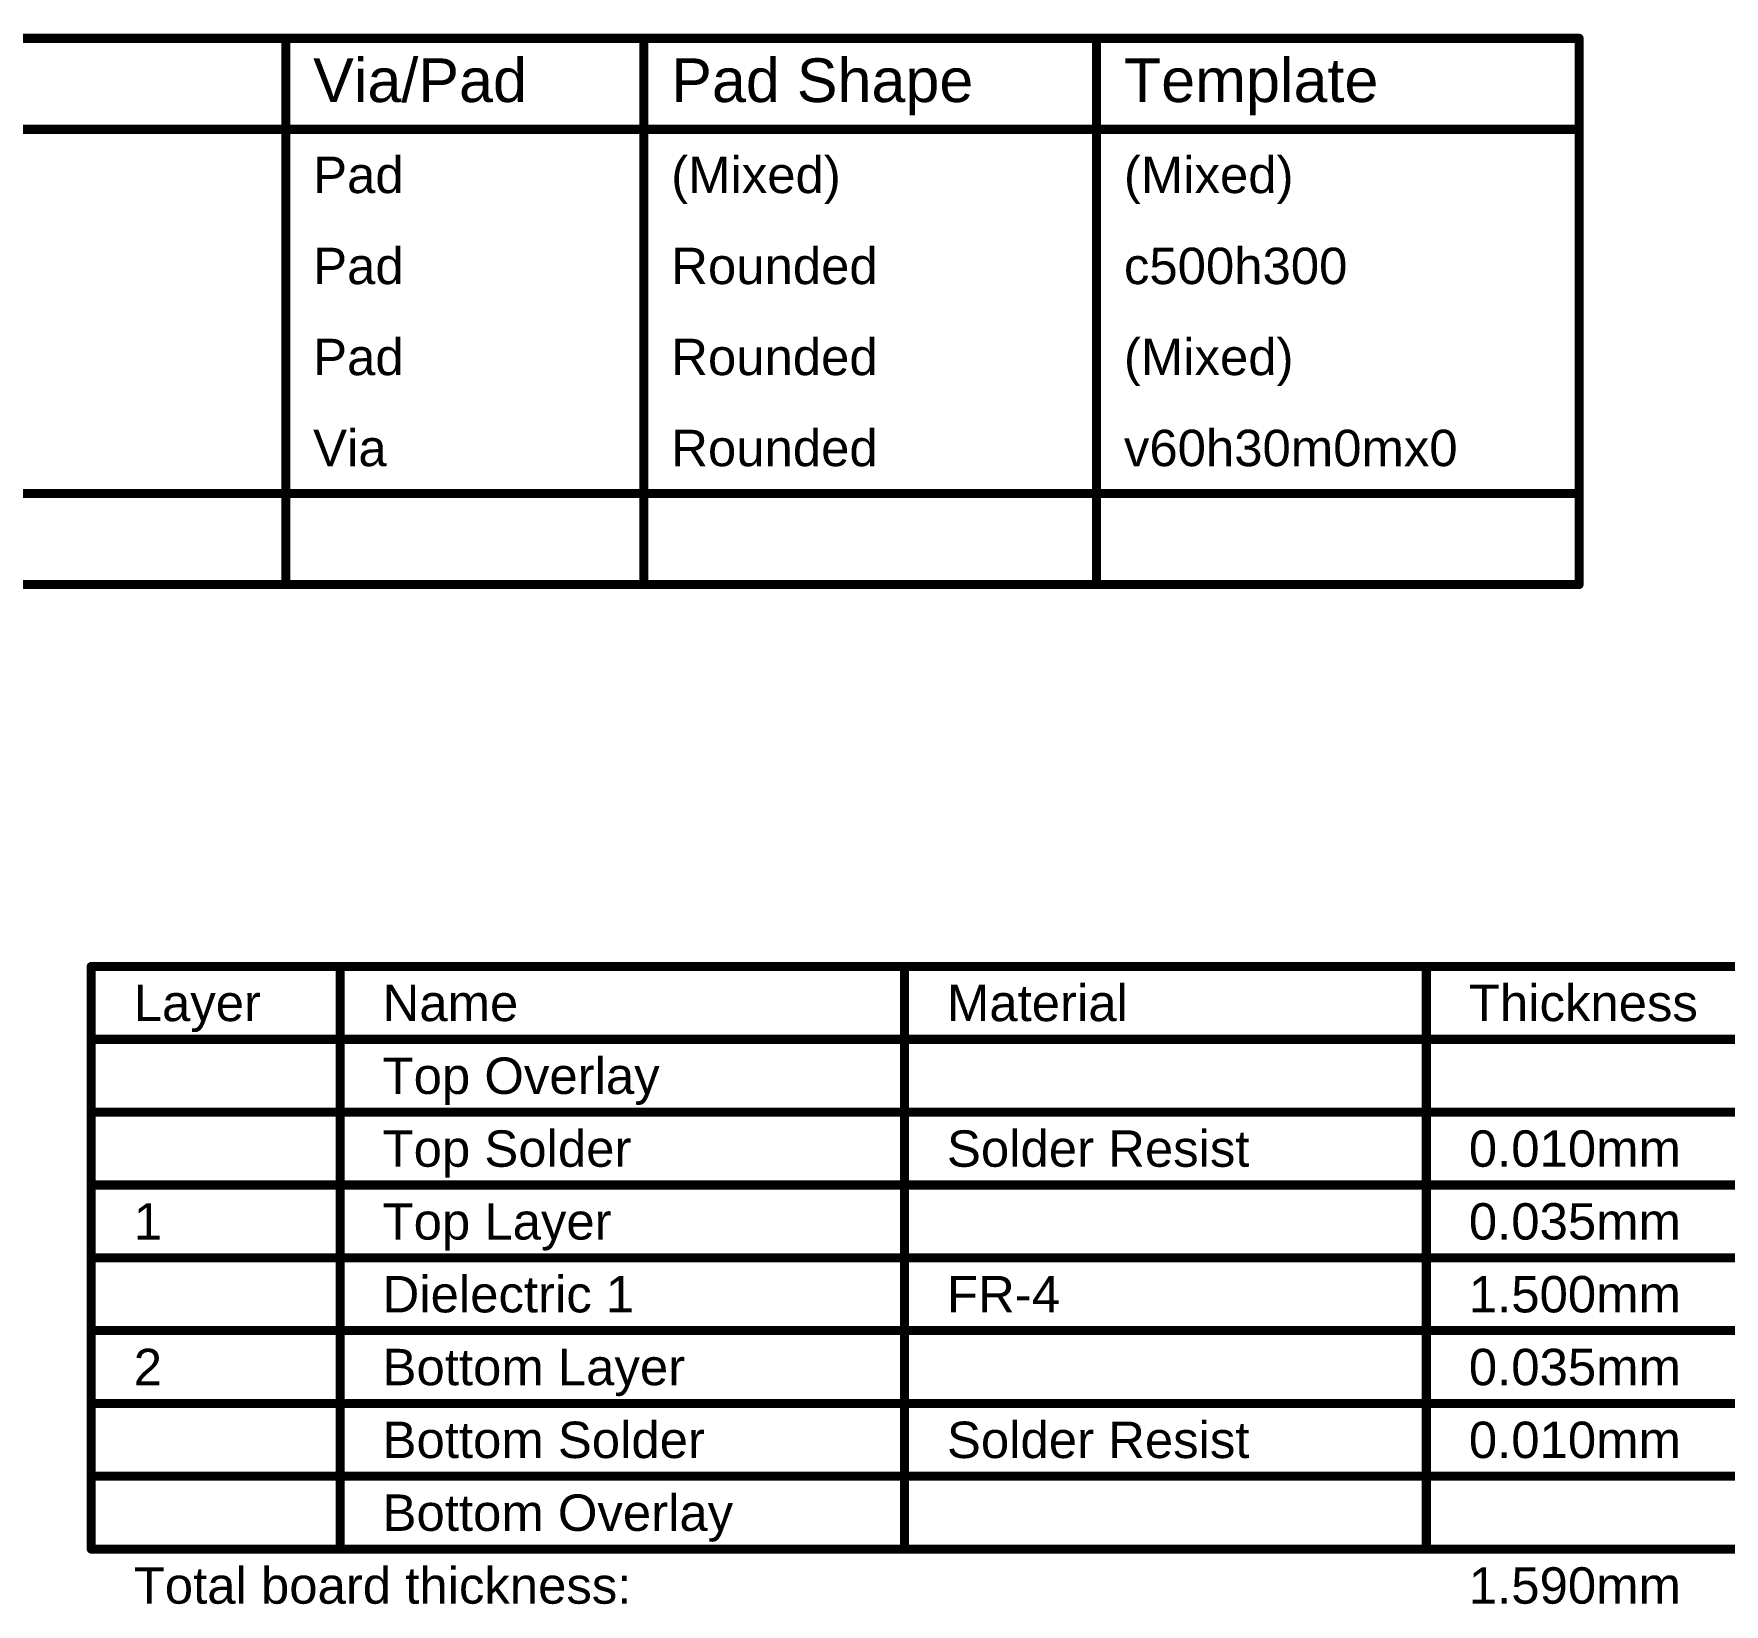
# Model space of a CAD drawing. Header units: inches. Extents: x -25 to 209, y 65 to 158.
# Drawn here: x 91.3 to 162, y 92.5 to 158.2 of the extents above; entities that cross this region are included whole.
import ezdxf

# ---------------------------------------------------------------- set-up
doc = ezdxf.new("R2010")
doc.units = ezdxf.units.IN
doc.layers.add('Drill Drawing', color=1, linetype='Continuous')
doc.layers.add('Fabrication', color=76, linetype='Continuous')
doc.styles.add('Arial', font='', dxfattribs={"height": 0.2})
doc.styles.get('Arial').set_extended_font_data('Arial')

msp = doc.modelspace()

# ---------------------------------------------------------------- linework, layer by layer
at = {"layer": 'Drill Drawing'}
for points in [[(-24.93, 158.052, 0.381, 0.381, 0), (155.92, 158.052, 0.381, 0.381, 0)], [(101.806, 135.191, 0.381, 0.381, 0), (101.806, 158.052, 0.381, 0.381, 0)], [(116.789, 135.191, 0.381, 0.381, 0), (116.789, 158.052, 0.381, 0.381, 0)], [(135.732, 135.191, 0.381, 0.381, 0), (135.732, 158.052, 0.381, 0.381, 0)], [(155.92, 135.191, 0.381, 0.381, 0), (155.92, 158.052, 0.381, 0.381, 0)], [(-24.93, 154.242, 0.381, 0.381, 0), (155.92, 154.242, 0.381, 0.381, 0)], [(-24.93, 139.001, 0.381, 0.381, 0), (155.92, 139.001, 0.381, 0.381, 0)], [(-24.93, 135.191, 0.381, 0.381, 0), (155.92, 135.191, 0.381, 0.381, 0)]]:
    msp.add_lwpolyline(points, format="xyseb", dxfattribs=at)
for points in [[(101.711, 158.052, 0.191, 0.191, 1), (101.902, 158.052, 0.191, 0.191, 1)], [(116.693, 158.052, 0.191, 0.191, 1), (116.884, 158.052, 0.191, 0.191, 1)], [(135.637, 158.052, 0.191, 0.191, 1), (135.827, 158.052, 0.191, 0.191, 1)], [(155.824, 158.052, 0.191, 0.191, 1), (156.015, 158.052, 0.191, 0.191, 1)], [(155.824, 158.052, 0.191, 0.191, 1), (156.015, 158.052, 0.191, 0.191, 1)], [(155.824, 154.242, 0.191, 0.191, 1), (156.015, 154.242, 0.191, 0.191, 1)], [(155.824, 139.001, 0.191, 0.191, 1), (156.015, 139.001, 0.191, 0.191, 1)], [(101.711, 135.191, 0.191, 0.191, 1), (101.902, 135.191, 0.191, 0.191, 1)], [(116.693, 135.191, 0.191, 0.191, 1), (116.884, 135.191, 0.191, 0.191, 1)], [(135.637, 135.191, 0.191, 0.191, 1), (135.827, 135.191, 0.191, 0.191, 1)], [(155.824, 135.191, 0.191, 0.191, 1), (156.015, 135.191, 0.191, 0.191, 1)], [(155.824, 135.191, 0.191, 0.191, 1), (156.015, 135.191, 0.191, 0.191, 1)]]:
    msp.add_lwpolyline(points, format="xyseb", close=True, dxfattribs=at)
at = {"layer": 'Fabrication'}
for points in [[(93.664, 119.202, 0.381, 0.381, 0), (208.95, 119.202, 0.381, 0.381, 0)], [(93.664, 94.818, 0.381, 0.381, 0), (93.664, 119.202, 0.381, 0.381, 0)], [(104.076, 94.818, 0.381, 0.381, 0), (104.076, 119.202, 0.381, 0.381, 0)], [(127.692, 94.818, 0.381, 0.381, 0), (127.692, 119.202, 0.381, 0.381, 0)], [(149.53, 94.818, 0.381, 0.381, 0), (149.53, 119.202, 0.381, 0.381, 0)], [(93.664, 116.154, 0.381, 0.381, 0), (208.95, 116.154, 0.381, 0.381, 0)], [(93.664, 113.106, 0.381, 0.381, 0), (104.076, 113.106, 0.381, 0.381, 0)], [(104.076, 113.106, 0.381, 0.381, 0), (127.692, 113.106, 0.381, 0.381, 0)], [(127.692, 113.106, 0.381, 0.381, 0), (149.53, 113.106, 0.381, 0.381, 0)], [(149.53, 113.106, 0.381, 0.381, 0), (166.036, 113.106, 0.381, 0.381, 0)], [(93.664, 110.058, 0.381, 0.381, 0), (104.076, 110.058, 0.381, 0.381, 0)], [(104.076, 110.058, 0.381, 0.381, 0), (127.692, 110.058, 0.381, 0.381, 0)], [(127.692, 110.058, 0.381, 0.381, 0), (149.53, 110.058, 0.381, 0.381, 0)], [(149.53, 110.058, 0.381, 0.381, 0), (166.036, 110.058, 0.381, 0.381, 0)], [(93.664, 107.01, 0.381, 0.381, 0), (104.076, 107.01, 0.381, 0.381, 0)], [(104.076, 107.01, 0.381, 0.381, 0), (127.692, 107.01, 0.381, 0.381, 0)], [(127.692, 107.01, 0.381, 0.381, 0), (149.53, 107.01, 0.381, 0.381, 0)], [(149.53, 107.01, 0.381, 0.381, 0), (166.036, 107.01, 0.381, 0.381, 0)], [(93.664, 103.962, 0.381, 0.381, 0), (104.076, 103.962, 0.381, 0.381, 0)], [(104.076, 103.962, 0.381, 0.381, 0), (127.692, 103.962, 0.381, 0.381, 0)], [(127.692, 103.962, 0.381, 0.381, 0), (149.53, 103.962, 0.381, 0.381, 0)], [(149.53, 103.962, 0.381, 0.381, 0), (166.036, 103.962, 0.381, 0.381, 0)], [(93.664, 100.914, 0.381, 0.381, 0), (104.076, 100.914, 0.381, 0.381, 0)], [(104.076, 100.914, 0.381, 0.381, 0), (127.692, 100.914, 0.381, 0.381, 0)], [(127.692, 100.914, 0.381, 0.381, 0), (149.53, 100.914, 0.381, 0.381, 0)], [(149.53, 100.914, 0.381, 0.381, 0), (166.036, 100.914, 0.381, 0.381, 0)], [(93.664, 97.866, 0.381, 0.381, 0), (104.076, 97.866, 0.381, 0.381, 0)], [(104.076, 97.866, 0.381, 0.381, 0), (127.692, 97.866, 0.381, 0.381, 0)], [(127.692, 97.866, 0.381, 0.381, 0), (149.53, 97.866, 0.381, 0.381, 0)], [(149.53, 97.866, 0.381, 0.381, 0), (166.036, 97.866, 0.381, 0.381, 0)], [(93.664, 94.818, 0.381, 0.381, 0), (104.076, 94.818, 0.381, 0.381, 0)], [(104.076, 94.818, 0.381, 0.381, 0), (127.692, 94.818, 0.381, 0.381, 0)], [(127.692, 94.818, 0.381, 0.381, 0), (149.53, 94.818, 0.381, 0.381, 0)], [(149.53, 94.818, 0.381, 0.381, 0), (166.036, 94.818, 0.381, 0.381, 0)]]:
    msp.add_lwpolyline(points, format="xyseb", dxfattribs=at)
for points in [[(93.569, 119.202, 0.191, 0.191, 1), (93.76, 119.202, 0.191, 0.191, 1)], [(93.569, 119.202, 0.191, 0.191, 1), (93.76, 119.202, 0.191, 0.191, 1)], [(103.981, 119.202, 0.191, 0.191, 1), (104.171, 119.202, 0.191, 0.191, 1)], [(127.596, 119.202, 0.191, 0.191, 1), (127.787, 119.202, 0.191, 0.191, 1)], [(149.435, 119.202, 0.191, 0.191, 1), (149.625, 119.202, 0.191, 0.191, 1)], [(93.569, 116.154, 0.191, 0.191, 1), (93.76, 116.154, 0.191, 0.191, 1)], [(93.569, 113.106, 0.191, 0.191, 1), (93.76, 113.106, 0.191, 0.191, 1)], [(103.981, 113.106, 0.191, 0.191, 1), (104.171, 113.106, 0.191, 0.191, 1)], [(103.981, 113.106, 0.191, 0.191, 1), (104.171, 113.106, 0.191, 0.191, 1)], [(127.596, 113.106, 0.191, 0.191, 1), (127.787, 113.106, 0.191, 0.191, 1)], [(127.596, 113.106, 0.191, 0.191, 1), (127.787, 113.106, 0.191, 0.191, 1)], [(149.435, 113.106, 0.191, 0.191, 1), (149.625, 113.106, 0.191, 0.191, 1)], [(149.435, 113.106, 0.191, 0.191, 1), (149.625, 113.106, 0.191, 0.191, 1)], [(93.569, 110.058, 0.191, 0.191, 1), (93.76, 110.058, 0.191, 0.191, 1)], [(103.981, 110.058, 0.191, 0.191, 1), (104.171, 110.058, 0.191, 0.191, 1)], [(103.981, 110.058, 0.191, 0.191, 1), (104.171, 110.058, 0.191, 0.191, 1)], [(127.596, 110.058, 0.191, 0.191, 1), (127.787, 110.058, 0.191, 0.191, 1)], [(127.596, 110.058, 0.191, 0.191, 1), (127.787, 110.058, 0.191, 0.191, 1)], [(149.435, 110.058, 0.191, 0.191, 1), (149.625, 110.058, 0.191, 0.191, 1)], [(149.435, 110.058, 0.191, 0.191, 1), (149.625, 110.058, 0.191, 0.191, 1)], [(93.569, 107.01, 0.191, 0.191, 1), (93.76, 107.01, 0.191, 0.191, 1)], [(103.981, 107.01, 0.191, 0.191, 1), (104.171, 107.01, 0.191, 0.191, 1)], [(103.981, 107.01, 0.191, 0.191, 1), (104.171, 107.01, 0.191, 0.191, 1)], [(127.596, 107.01, 0.191, 0.191, 1), (127.787, 107.01, 0.191, 0.191, 1)], [(127.596, 107.01, 0.191, 0.191, 1), (127.787, 107.01, 0.191, 0.191, 1)], [(149.435, 107.01, 0.191, 0.191, 1), (149.625, 107.01, 0.191, 0.191, 1)], [(149.435, 107.01, 0.191, 0.191, 1), (149.625, 107.01, 0.191, 0.191, 1)], [(93.569, 103.962, 0.191, 0.191, 1), (93.76, 103.962, 0.191, 0.191, 1)], [(103.981, 103.962, 0.191, 0.191, 1), (104.171, 103.962, 0.191, 0.191, 1)], [(103.981, 103.962, 0.191, 0.191, 1), (104.171, 103.962, 0.191, 0.191, 1)], [(127.596, 103.962, 0.191, 0.191, 1), (127.787, 103.962, 0.191, 0.191, 1)], [(127.596, 103.962, 0.191, 0.191, 1), (127.787, 103.962, 0.191, 0.191, 1)], [(149.435, 103.962, 0.191, 0.191, 1), (149.625, 103.962, 0.191, 0.191, 1)], [(149.435, 103.962, 0.191, 0.191, 1), (149.625, 103.962, 0.191, 0.191, 1)], [(93.569, 100.914, 0.191, 0.191, 1), (93.76, 100.914, 0.191, 0.191, 1)], [(103.981, 100.914, 0.191, 0.191, 1), (104.171, 100.914, 0.191, 0.191, 1)], [(103.981, 100.914, 0.191, 0.191, 1), (104.171, 100.914, 0.191, 0.191, 1)], [(127.596, 100.914, 0.191, 0.191, 1), (127.787, 100.914, 0.191, 0.191, 1)], [(127.596, 100.914, 0.191, 0.191, 1), (127.787, 100.914, 0.191, 0.191, 1)], [(149.435, 100.914, 0.191, 0.191, 1), (149.625, 100.914, 0.191, 0.191, 1)], [(149.435, 100.914, 0.191, 0.191, 1), (149.625, 100.914, 0.191, 0.191, 1)], [(93.569, 97.866, 0.191, 0.191, 1), (93.76, 97.866, 0.191, 0.191, 1)], [(103.981, 97.866, 0.191, 0.191, 1), (104.171, 97.866, 0.191, 0.191, 1)], [(103.981, 97.866, 0.191, 0.191, 1), (104.171, 97.866, 0.191, 0.191, 1)], [(127.596, 97.866, 0.191, 0.191, 1), (127.787, 97.866, 0.191, 0.191, 1)], [(127.596, 97.866, 0.191, 0.191, 1), (127.787, 97.866, 0.191, 0.191, 1)], [(149.435, 97.866, 0.191, 0.191, 1), (149.625, 97.866, 0.191, 0.191, 1)], [(149.435, 97.866, 0.191, 0.191, 1), (149.625, 97.866, 0.191, 0.191, 1)], [(93.569, 94.818, 0.191, 0.191, 1), (93.76, 94.818, 0.191, 0.191, 1)], [(93.569, 94.818, 0.191, 0.191, 1), (93.76, 94.818, 0.191, 0.191, 1)], [(103.981, 94.818, 0.191, 0.191, 1), (104.171, 94.818, 0.191, 0.191, 1)], [(103.981, 94.818, 0.191, 0.191, 1), (104.171, 94.818, 0.191, 0.191, 1)], [(103.981, 94.818, 0.191, 0.191, 1), (104.171, 94.818, 0.191, 0.191, 1)], [(127.596, 94.818, 0.191, 0.191, 1), (127.787, 94.818, 0.191, 0.191, 1)], [(127.596, 94.818, 0.191, 0.191, 1), (127.787, 94.818, 0.191, 0.191, 1)], [(127.596, 94.818, 0.191, 0.191, 1), (127.787, 94.818, 0.191, 0.191, 1)], [(149.435, 94.818, 0.191, 0.191, 1), (149.625, 94.818, 0.191, 0.191, 1)], [(149.435, 94.818, 0.191, 0.191, 1), (149.625, 94.818, 0.191, 0.191, 1)], [(149.435, 94.818, 0.191, 0.191, 1), (149.625, 94.818, 0.191, 0.191, 1)]]:
    msp.add_lwpolyline(points, format="xyseb", close=True, dxfattribs=at)

# ---------------------------------------------------------------- texts
at = {"layer": 'Drill Drawing', "style": 'Arial'}
for s, height, p in [('Via/Pad', 1.8288, (102.949, 155.385)), ('Pad Shape', 1.8288, (117.932, 155.385)), ('Template', 1.8288, (136.875, 155.385)), ('Pad', 1.524, (102.949, 151.575)), ('(Mixed)', 1.524, (117.932, 151.575)), ('(Mixed)', 1.524, (136.875, 151.575)), ('Pad', 1.524, (102.949, 147.764)), ('Rounded', 1.524, (117.932, 147.764)), ('c500h300', 1.524, (136.875, 147.764)), ('Pad', 1.524, (102.949, 143.954)), ('Rounded', 1.524, (117.932, 143.954)), ('(Mixed)', 1.524, (136.875, 143.954)), ('Via', 1.524, (102.949, 140.144)), ('Rounded', 1.524, (117.932, 140.144)), ('v60h30m0mx0', 1.524, (136.875, 140.144))]:
    msp.add_text(s, height=height, dxfattribs=at).set_placement(p)
at = {"layer": 'Fabrication', "style": 'Arial'}
for s, p in [('Layer', (95.442, 116.916)), ('Name', (105.854, 116.916)), ('Material', (129.47, 116.916)), ('Thickness', (151.308, 116.916)), ('Top Overlay', (105.854, 113.868)), ('Top Solder', (105.854, 110.82)), ('Solder Resist', (129.47, 110.82)), ('0.010mm', (151.308, 110.82)), ('1', (95.442, 107.772)), ('Top Layer', (105.854, 107.772)), ('0.035mm', (151.308, 107.772)), ('Dielectric 1', (105.854, 104.724)), ('FR-4', (129.47, 104.724)), ('1.500mm', (151.308, 104.724)), ('2', (95.442, 101.676)), ('Bottom Layer', (105.854, 101.676)), ('0.035mm', (151.308, 101.676)), ('Bottom Solder', (105.854, 98.628)), ('Solder Resist', (129.47, 98.628)), ('0.010mm', (151.308, 98.628)), ('Bottom Overlay', (105.854, 95.58)), ('Total board thickness:', (95.442, 92.532)), ('1.590mm', (151.308, 92.532))]:
    msp.add_text(s, height=1.524, dxfattribs=at).set_placement(p)

doc.saveas('drawing.dxf')
